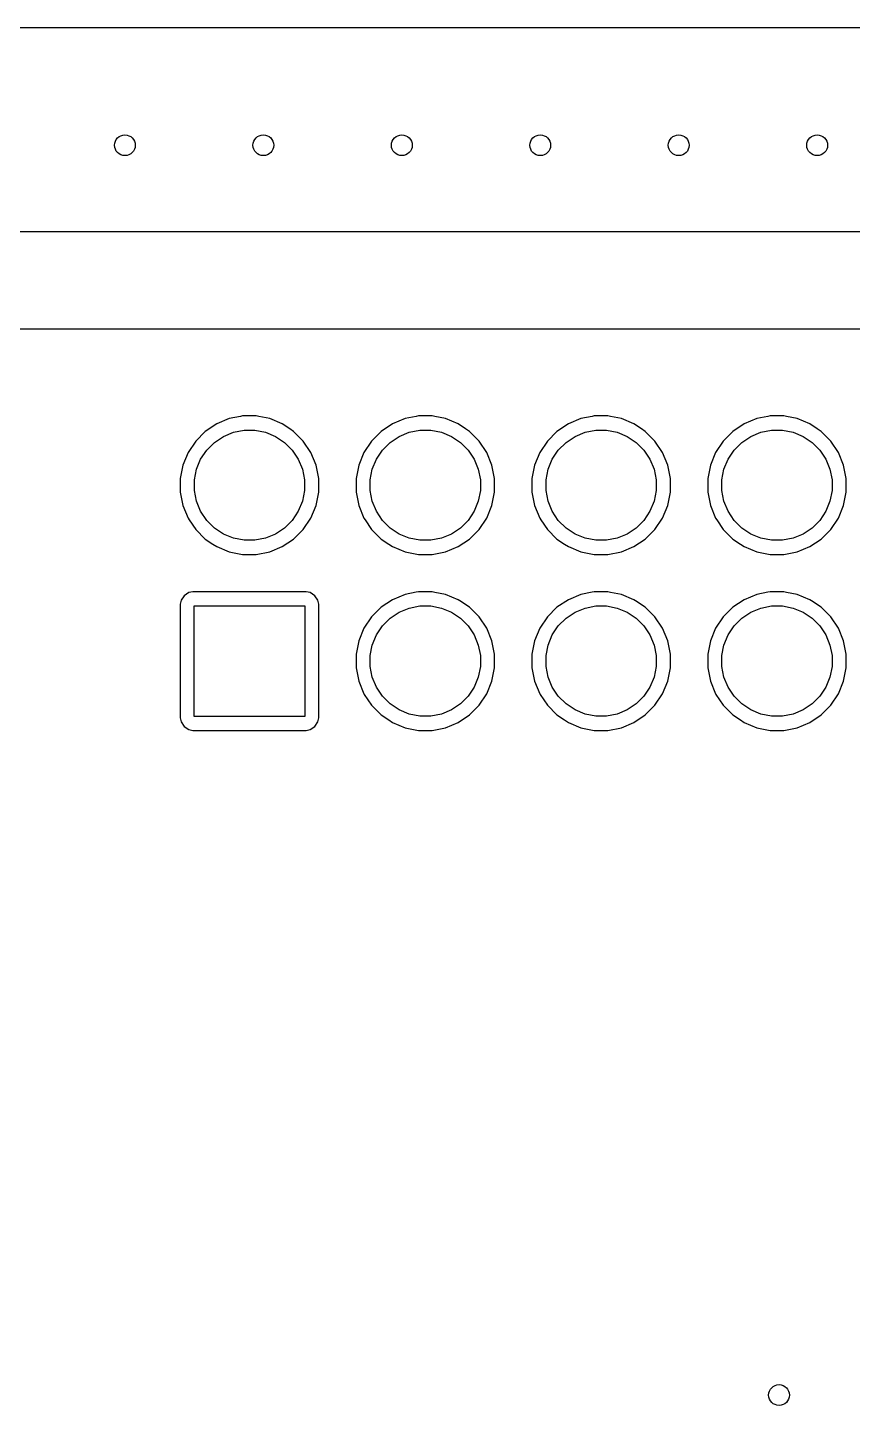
# Model space of a CAD drawing. Header units: inches. Extents: x 2.12 to 6.02, y -5.78 to -1.88.
# Drawn here: x 2.99 to 3.459, y -2.659 to -1.876 of the extents above; entities that cross this region are included whole.
import ezdxf

# ---------------------------------------------------------------- set-up
doc = ezdxf.new("R2010")
doc.units = ezdxf.units.IN
doc.header["$MEASUREMENT"] = 0
doc.layers.add('B.Cu', color=153, linetype='CONTINUOUS', true_color=0x4d7fc4)

msp = doc.modelspace()

# ---------------------------------------------------------------- linework, layer by layer
at = {"layer": 'B.Cu', "linetype": 'CONTINUOUS'}
for p, q in [((2.13821, -1.876), (5.99565, -1.876)), ((5.73902, -1.99213), (2.39483, -1.99213)), ((2.43466, -2.04724), (5.69919, -2.04724)), ((3.10465, -2.09834), (3.09748, -2.10131)), ((3.111, -2.09708), (3.10465, -2.09834)), ((3.10465, -2.09834), (3.10465, -2.09834)), ((3.11226, -2.09683), (3.111, -2.09708)), ((3.12002, -2.09683), (3.11226, -2.09683)), ((3.12153, -2.09713), (3.12002, -2.09683)), ((3.12763, -2.09834), (3.12153, -2.09713)), ((3.1348, -2.10131), (3.12763, -2.09834)), ((3.12763, -2.09834), (3.12763, -2.09834)), ((3.20465, -2.09834), (3.19748, -2.10131)), ((3.211, -2.09708), (3.20465, -2.09834)), ((3.20465, -2.09834), (3.20465, -2.09834)), ((3.21226, -2.09683), (3.211, -2.09708)), ((3.22002, -2.09683), (3.21226, -2.09683)), ((3.22153, -2.09713), (3.22002, -2.09683)), ((3.22763, -2.09834), (3.22153, -2.09713)), ((3.2348, -2.10131), (3.22763, -2.09834)), ((3.22763, -2.09834), (3.22763, -2.09834)), ((3.30465, -2.09834), (3.29748, -2.10131)), ((3.311, -2.09708), (3.30465, -2.09834)), ((3.30465, -2.09834), (3.30465, -2.09834)), ((3.31226, -2.09683), (3.311, -2.09708)), ((3.32002, -2.09683), (3.31226, -2.09683)), ((3.32153, -2.09713), (3.32002, -2.09683)), ((3.32763, -2.09834), (3.32153, -2.09713)), ((3.3348, -2.10131), (3.32763, -2.09834)), ((3.32763, -2.09834), (3.32763, -2.09834)), ((3.40465, -2.09834), (3.39748, -2.10131)), ((3.411, -2.09708), (3.40465, -2.09834)), ((3.40465, -2.09834), (3.40465, -2.09834)), ((3.41226, -2.09683), (3.411, -2.09708)), ((3.42002, -2.09683), (3.41226, -2.09683)), ((3.42153, -2.09713), (3.42002, -2.09683)), ((3.42763, -2.09834), (3.42153, -2.09713)), ((3.4348, -2.10131), (3.42763, -2.09834)), ((3.42763, -2.09834), (3.42763, -2.09834)), ((3.09103, -2.10562), (3.08555, -2.11111)), ((3.09748, -2.10131), (3.09103, -2.10562)), ((3.09103, -2.10562), (3.09103, -2.10562)), ((3.09748, -2.10131), (3.09748, -2.10131)), ((3.10129, -2.10844), (3.107, -2.10608)), ((3.107, -2.10608), (3.11305, -2.10488)), ((3.11305, -2.10488), (3.11923, -2.10488)), ((3.11923, -2.10488), (3.12528, -2.10608)), ((3.12528, -2.10608), (3.13099, -2.10844)), ((3.13909, -2.10418), (3.1348, -2.10131)), ((3.1348, -2.10131), (3.1348, -2.10131)), ((3.14125, -2.10562), (3.13909, -2.10418)), ((3.14674, -2.11111), (3.14125, -2.10562)), ((3.19103, -2.10562), (3.18555, -2.11111)), ((3.19748, -2.10131), (3.19103, -2.10562)), ((3.19103, -2.10562), (3.19103, -2.10562)), ((3.19748, -2.10131), (3.19748, -2.10131)), ((3.20129, -2.10844), (3.207, -2.10608)), ((3.207, -2.10608), (3.21305, -2.10488)), ((3.21305, -2.10488), (3.21923, -2.10488)), ((3.21923, -2.10488), (3.22528, -2.10608)), ((3.22528, -2.10608), (3.23099, -2.10844)), ((3.23909, -2.10418), (3.2348, -2.10131)), ((3.2348, -2.10131), (3.2348, -2.10131)), ((3.24125, -2.10562), (3.23909, -2.10418)), ((3.24674, -2.11111), (3.24125, -2.10562)), ((3.29103, -2.10562), (3.28555, -2.11111)), ((3.29748, -2.10131), (3.29103, -2.10562)), ((3.29103, -2.10562), (3.29103, -2.10562)), ((3.29748, -2.10131), (3.29748, -2.10131)), ((3.30129, -2.10844), (3.307, -2.10608)), ((3.307, -2.10608), (3.31305, -2.10488)), ((3.31305, -2.10488), (3.31923, -2.10488)), ((3.31923, -2.10488), (3.32528, -2.10608)), ((3.32528, -2.10608), (3.33099, -2.10844)), ((3.33909, -2.10418), (3.3348, -2.10131)), ((3.3348, -2.10131), (3.3348, -2.10131)), ((3.34125, -2.10562), (3.33909, -2.10418)), ((3.34674, -2.11111), (3.34125, -2.10562)), ((3.39103, -2.10562), (3.38555, -2.11111)), ((3.39748, -2.10131), (3.39103, -2.10562)), ((3.39103, -2.10562), (3.39103, -2.10562)), ((3.39748, -2.10131), (3.39748, -2.10131)), ((3.40129, -2.10844), (3.407, -2.10608)), ((3.407, -2.10608), (3.41305, -2.10488)), ((3.41305, -2.10488), (3.41923, -2.10488)), ((3.41923, -2.10488), (3.42528, -2.10608)), ((3.42528, -2.10608), (3.43099, -2.10844)), ((3.43909, -2.10418), (3.4348, -2.10131)), ((3.4348, -2.10131), (3.4348, -2.10131)), ((3.44125, -2.10562), (3.43909, -2.10418)), ((3.44674, -2.11111), (3.44125, -2.10562)), ((3.08555, -2.11111), (3.08123, -2.11756)), ((3.08555, -2.11111), (3.08555, -2.11111)), ((3.09179, -2.11624), (3.09616, -2.11187)), ((3.09616, -2.11187), (3.10129, -2.10844)), ((3.13099, -2.10844), (3.13612, -2.11187)), ((3.13612, -2.11187), (3.14049, -2.11624)), ((3.15105, -2.11756), (3.14674, -2.11111)), ((3.18555, -2.11111), (3.18123, -2.11756)), ((3.18555, -2.11111), (3.18555, -2.11111)), ((3.19179, -2.11624), (3.19616, -2.11187)), ((3.19616, -2.11187), (3.20129, -2.10844)), ((3.23099, -2.10844), (3.23612, -2.11187)), ((3.23612, -2.11187), (3.24049, -2.11624)), ((3.25105, -2.11756), (3.24674, -2.11111)), ((3.28555, -2.11111), (3.28123, -2.11756)), ((3.28555, -2.11111), (3.28555, -2.11111)), ((3.29179, -2.11624), (3.29616, -2.11187)), ((3.29616, -2.11187), (3.30129, -2.10844)), ((3.33099, -2.10844), (3.33612, -2.11187)), ((3.33612, -2.11187), (3.34049, -2.11624)), ((3.35105, -2.11756), (3.34674, -2.11111)), ((3.38555, -2.11111), (3.38123, -2.11756)), ((3.38555, -2.11111), (3.38555, -2.11111)), ((3.39179, -2.11624), (3.39616, -2.11187)), ((3.39616, -2.11187), (3.40129, -2.10844)), ((3.43099, -2.10844), (3.43612, -2.11187)), ((3.43612, -2.11187), (3.44049, -2.11624)), ((3.45105, -2.11756), (3.44674, -2.11111)), ((3.08123, -2.11756), (3.07827, -2.12473)), ((3.08123, -2.11756), (3.08123, -2.11756)), ((3.086, -2.12708), (3.08836, -2.12137)), ((3.08836, -2.12137), (3.09179, -2.11624)), ((3.14049, -2.11624), (3.14392, -2.12137)), ((3.14392, -2.12137), (3.14628, -2.12708)), ((3.15402, -2.12473), (3.15105, -2.11756)), ((3.18123, -2.11756), (3.17827, -2.12473)), ((3.18123, -2.11756), (3.18123, -2.11756)), ((3.186, -2.12708), (3.18836, -2.12137)), ((3.18836, -2.12137), (3.19179, -2.11624)), ((3.24049, -2.11624), (3.24392, -2.12137)), ((3.24392, -2.12137), (3.24628, -2.12708)), ((3.25402, -2.12473), (3.25105, -2.11756)), ((3.28123, -2.11756), (3.27827, -2.12473)), ((3.28123, -2.11756), (3.28123, -2.11756)), ((3.286, -2.12708), (3.28836, -2.12137)), ((3.28836, -2.12137), (3.29179, -2.11624)), ((3.34049, -2.11624), (3.34392, -2.12137)), ((3.34392, -2.12137), (3.34628, -2.12708)), ((3.35402, -2.12473), (3.35105, -2.11756)), ((3.38123, -2.11756), (3.37827, -2.12473)), ((3.38123, -2.11756), (3.38123, -2.11756)), ((3.386, -2.12708), (3.38836, -2.12137)), ((3.38836, -2.12137), (3.39179, -2.11624)), ((3.44049, -2.11624), (3.44392, -2.12137)), ((3.44392, -2.12137), (3.44628, -2.12708)), ((3.45402, -2.12473), (3.45105, -2.11756)), ((3.07827, -2.12473), (3.07675, -2.13234)), ((3.07827, -2.12473), (3.07827, -2.12473)), ((3.0848, -2.13313), (3.086, -2.12708)), ((3.14628, -2.12708), (3.14749, -2.13313)), ((3.15553, -2.13234), (3.15402, -2.12473)), ((3.17827, -2.12473), (3.17675, -2.13234)), ((3.17827, -2.12473), (3.17827, -2.12473)), ((3.1848, -2.13313), (3.186, -2.12708)), ((3.24628, -2.12708), (3.24749, -2.13313)), ((3.25553, -2.13234), (3.25402, -2.12473)), ((3.27827, -2.12473), (3.27675, -2.13234)), ((3.27827, -2.12473), (3.27827, -2.12473)), ((3.2848, -2.13313), (3.286, -2.12708)), ((3.34628, -2.12708), (3.34749, -2.13313)), ((3.35553, -2.13234), (3.35402, -2.12473)), ((3.37827, -2.12473), (3.37675, -2.13234)), ((3.37827, -2.12473), (3.37827, -2.12473)), ((3.3848, -2.13313), (3.386, -2.12708)), ((3.44628, -2.12708), (3.44749, -2.13313)), ((3.45553, -2.13234), (3.45402, -2.12473)), ((3.07675, -2.13234), (3.07675, -2.1401)), ((3.0848, -2.13931), (3.0848, -2.13313)), ((3.14749, -2.13313), (3.14749, -2.13931)), ((3.15553, -2.1401), (3.15553, -2.13234)), ((3.15553, -2.13234), (3.15553, -2.13234)), ((3.17675, -2.13234), (3.17675, -2.1401)), ((3.1848, -2.13931), (3.1848, -2.13313)), ((3.24749, -2.13313), (3.24749, -2.13931)), ((3.25553, -2.1401), (3.25553, -2.13234)), ((3.25553, -2.13234), (3.25553, -2.13234)), ((3.27675, -2.13234), (3.27675, -2.1401)), ((3.2848, -2.13931), (3.2848, -2.13313)), ((3.34749, -2.13313), (3.34749, -2.13931)), ((3.35553, -2.1401), (3.35553, -2.13234)), ((3.35553, -2.13234), (3.35553, -2.13234)), ((3.37675, -2.13234), (3.37675, -2.1401)), ((3.3848, -2.13931), (3.3848, -2.13313)), ((3.44749, -2.13313), (3.44749, -2.13931)), ((3.45553, -2.1401), (3.45553, -2.13234)), ((3.45553, -2.13234), (3.45553, -2.13234)), ((3.07675, -2.1401), (3.07827, -2.14771)), ((3.086, -2.14536), (3.0848, -2.13931)), ((3.08836, -2.15107), (3.086, -2.14536)), ((3.14628, -2.14536), (3.14392, -2.15107)), ((3.14749, -2.13931), (3.14628, -2.14536)), ((3.15402, -2.14771), (3.15553, -2.1401)), ((3.17675, -2.1401), (3.17827, -2.14771)), ((3.186, -2.14536), (3.1848, -2.13931)), ((3.18836, -2.15107), (3.186, -2.14536)), ((3.24628, -2.14536), (3.24392, -2.15107)), ((3.24749, -2.13931), (3.24628, -2.14536)), ((3.25402, -2.14771), (3.25553, -2.1401)), ((3.27675, -2.1401), (3.27827, -2.14771)), ((3.286, -2.14536), (3.2848, -2.13931)), ((3.28836, -2.15107), (3.286, -2.14536)), ((3.34628, -2.14536), (3.34392, -2.15107)), ((3.34749, -2.13931), (3.34628, -2.14536)), ((3.35402, -2.14771), (3.35553, -2.1401)), ((3.37675, -2.1401), (3.37827, -2.14771)), ((3.386, -2.14536), (3.3848, -2.13931)), ((3.38836, -2.15107), (3.386, -2.14536)), ((3.44628, -2.14536), (3.44392, -2.15107)), ((3.44749, -2.13931), (3.44628, -2.14536)), ((3.45402, -2.14771), (3.45553, -2.1401)), ((3.07827, -2.14771), (3.07827, -2.14771)), ((3.07827, -2.14771), (3.08123, -2.15488)), ((3.09179, -2.1562), (3.08836, -2.15107)), ((3.14392, -2.15107), (3.14049, -2.1562)), ((3.15105, -2.15488), (3.15402, -2.14771)), ((3.17827, -2.14771), (3.17827, -2.14771)), ((3.17827, -2.14771), (3.18123, -2.15488)), ((3.19179, -2.1562), (3.18836, -2.15107)), ((3.24392, -2.15107), (3.24049, -2.1562)), ((3.25105, -2.15488), (3.25402, -2.14771)), ((3.27827, -2.14771), (3.27827, -2.14771)), ((3.27827, -2.14771), (3.28123, -2.15488)), ((3.29179, -2.1562), (3.28836, -2.15107)), ((3.34392, -2.15107), (3.34049, -2.1562)), ((3.35105, -2.15488), (3.35402, -2.14771)), ((3.37827, -2.14771), (3.37827, -2.14771)), ((3.37827, -2.14771), (3.38123, -2.15488)), ((3.39179, -2.1562), (3.38836, -2.15107)), ((3.44392, -2.15107), (3.44049, -2.1562)), ((3.45105, -2.15488), (3.45402, -2.14771)), ((3.08123, -2.15488), (3.08123, -2.15488)), ((3.08123, -2.15488), (3.08192, -2.15591)), ((3.08192, -2.15591), (3.08555, -2.16133)), ((3.08555, -2.16133), (3.09103, -2.16682)), ((3.09616, -2.16057), (3.09179, -2.1562)), ((3.10129, -2.164), (3.09616, -2.16057)), ((3.13612, -2.16057), (3.13099, -2.164)), ((3.14049, -2.1562), (3.13612, -2.16057)), ((3.14125, -2.16682), (3.14674, -2.16133)), ((3.14674, -2.16133), (3.15105, -2.15488)), ((3.18123, -2.15488), (3.18123, -2.15488)), ((3.18123, -2.15488), (3.18192, -2.15591)), ((3.18192, -2.15591), (3.18555, -2.16133)), ((3.18555, -2.16133), (3.19103, -2.16682)), ((3.19616, -2.16057), (3.19179, -2.1562)), ((3.20129, -2.164), (3.19616, -2.16057)), ((3.23612, -2.16057), (3.23099, -2.164)), ((3.24049, -2.1562), (3.23612, -2.16057)), ((3.24125, -2.16682), (3.24674, -2.16133)), ((3.24674, -2.16133), (3.25105, -2.15488)), ((3.28123, -2.15488), (3.28123, -2.15488)), ((3.28123, -2.15488), (3.28192, -2.15591)), ((3.28192, -2.15591), (3.28555, -2.16133)), ((3.28555, -2.16133), (3.29103, -2.16682)), ((3.29616, -2.16057), (3.29179, -2.1562)), ((3.30129, -2.164), (3.29616, -2.16057)), ((3.33612, -2.16057), (3.33099, -2.164)), ((3.34049, -2.1562), (3.33612, -2.16057)), ((3.34125, -2.16682), (3.34674, -2.16133)), ((3.34674, -2.16133), (3.35105, -2.15488)), ((3.38123, -2.15488), (3.38123, -2.15488)), ((3.38123, -2.15488), (3.38192, -2.15591)), ((3.38192, -2.15591), (3.38555, -2.16133)), ((3.38555, -2.16133), (3.39103, -2.16682)), ((3.39616, -2.16057), (3.39179, -2.1562)), ((3.40129, -2.164), (3.39616, -2.16057)), ((3.43612, -2.16057), (3.43099, -2.164)), ((3.44049, -2.1562), (3.43612, -2.16057)), ((3.44125, -2.16682), (3.44674, -2.16133)), ((3.44674, -2.16133), (3.45105, -2.15488)), ((3.09103, -2.16682), (3.09532, -2.16968)), ((3.09532, -2.16968), (3.09748, -2.17113)), ((3.107, -2.16636), (3.10129, -2.164)), ((3.11305, -2.16756), (3.107, -2.16636)), ((3.11923, -2.16756), (3.11305, -2.16756)), ((3.12528, -2.16636), (3.11923, -2.16756)), ((3.13099, -2.164), (3.12528, -2.16636)), ((3.1348, -2.17113), (3.14125, -2.16682)), ((3.19103, -2.16682), (3.19532, -2.16968)), ((3.19532, -2.16968), (3.19748, -2.17113)), ((3.207, -2.16636), (3.20129, -2.164)), ((3.21305, -2.16756), (3.207, -2.16636)), ((3.21923, -2.16756), (3.21305, -2.16756)), ((3.22528, -2.16636), (3.21923, -2.16756)), ((3.23099, -2.164), (3.22528, -2.16636)), ((3.2348, -2.17113), (3.24125, -2.16682)), ((3.29103, -2.16682), (3.29532, -2.16968)), ((3.29532, -2.16968), (3.29748, -2.17113)), ((3.307, -2.16636), (3.30129, -2.164)), ((3.31305, -2.16756), (3.307, -2.16636)), ((3.31923, -2.16756), (3.31305, -2.16756)), ((3.32528, -2.16636), (3.31923, -2.16756)), ((3.33099, -2.164), (3.32528, -2.16636)), ((3.3348, -2.17113), (3.34125, -2.16682)), ((3.39103, -2.16682), (3.39532, -2.16968)), ((3.39532, -2.16968), (3.39748, -2.17113)), ((3.407, -2.16636), (3.40129, -2.164)), ((3.41305, -2.16756), (3.407, -2.16636)), ((3.41923, -2.16756), (3.41305, -2.16756)), ((3.42528, -2.16636), (3.41923, -2.16756)), ((3.43099, -2.164), (3.42528, -2.16636)), ((3.4348, -2.17113), (3.44125, -2.16682)), ((3.09748, -2.17113), (3.09748, -2.17113)), ((3.09748, -2.17113), (3.09748, -2.17113)), ((3.09748, -2.17113), (3.10465, -2.1741)), ((3.10465, -2.1741), (3.11226, -2.17561)), ((3.11226, -2.17561), (3.11226, -2.17561)), ((3.11226, -2.17561), (3.12002, -2.17561)), ((3.12002, -2.17561), (3.12763, -2.1741)), ((3.12002, -2.17561), (3.12002, -2.17561)), ((3.12763, -2.1741), (3.1348, -2.17113)), ((3.19748, -2.17113), (3.19748, -2.17113)), ((3.19748, -2.17113), (3.19748, -2.17113)), ((3.19748, -2.17113), (3.20465, -2.1741)), ((3.20465, -2.1741), (3.21226, -2.17561)), ((3.21226, -2.17561), (3.21226, -2.17561)), ((3.21226, -2.17561), (3.22002, -2.17561)), ((3.22002, -2.17561), (3.22763, -2.1741)), ((3.22002, -2.17561), (3.22002, -2.17561)), ((3.22763, -2.1741), (3.2348, -2.17113)), ((3.29748, -2.17113), (3.29748, -2.17113)), ((3.29748, -2.17113), (3.29748, -2.17113)), ((3.29748, -2.17113), (3.30465, -2.1741)), ((3.30465, -2.1741), (3.31226, -2.17561)), ((3.31226, -2.17561), (3.31226, -2.17561)), ((3.31226, -2.17561), (3.32002, -2.17561)), ((3.32002, -2.17561), (3.32763, -2.1741)), ((3.32002, -2.17561), (3.32002, -2.17561)), ((3.32763, -2.1741), (3.3348, -2.17113)), ((3.39748, -2.17113), (3.39748, -2.17113)), ((3.39748, -2.17113), (3.39748, -2.17113)), ((3.39748, -2.17113), (3.40465, -2.1741)), ((3.40465, -2.1741), (3.41226, -2.17561)), ((3.41226, -2.17561), (3.41226, -2.17561)), ((3.41226, -2.17561), (3.42002, -2.17561)), ((3.42002, -2.17561), (3.42763, -2.1741)), ((3.42002, -2.17561), (3.42002, -2.17561)), ((3.42763, -2.1741), (3.4348, -2.17113)), ((3.07895, -2.19903), (3.07721, -2.20164)), ((3.08157, -2.19729), (3.07895, -2.19903)), ((3.08387, -2.19683), (3.08157, -2.19729)), ((3.14842, -2.19683), (3.08387, -2.19683)), ((3.15072, -2.19729), (3.14842, -2.19683)), ((3.15333, -2.19903), (3.15072, -2.19729)), ((3.15072, -2.19729), (3.15072, -2.19729)), ((3.15507, -2.20164), (3.15333, -2.19903)), ((3.19748, -2.20131), (3.19103, -2.20562)), ((3.20465, -2.19834), (3.19748, -2.20131)), ((3.19748, -2.20131), (3.19748, -2.20131)), ((3.211, -2.19708), (3.20465, -2.19834)), ((3.20465, -2.19834), (3.20465, -2.19834)), ((3.21226, -2.19683), (3.211, -2.19708)), ((3.22002, -2.19683), (3.21226, -2.19683)), ((3.22153, -2.19713), (3.22002, -2.19683)), ((3.22763, -2.19834), (3.22153, -2.19713)), ((3.2348, -2.20131), (3.22763, -2.19834)), ((3.22763, -2.19834), (3.22763, -2.19834)), ((3.23577, -2.20196), (3.2348, -2.20131)), ((3.2348, -2.20131), (3.2348, -2.20131)), ((3.29748, -2.20131), (3.29103, -2.20562)), ((3.30465, -2.19834), (3.29748, -2.20131)), ((3.29748, -2.20131), (3.29748, -2.20131)), ((3.311, -2.19708), (3.30465, -2.19834)), ((3.30465, -2.19834), (3.30465, -2.19834)), ((3.31226, -2.19683), (3.311, -2.19708)), ((3.32002, -2.19683), (3.31226, -2.19683)), ((3.32153, -2.19713), (3.32002, -2.19683)), ((3.32763, -2.19834), (3.32153, -2.19713)), ((3.3348, -2.20131), (3.32763, -2.19834)), ((3.32763, -2.19834), (3.32763, -2.19834)), ((3.33577, -2.20196), (3.3348, -2.20131)), ((3.3348, -2.20131), (3.3348, -2.20131)), ((3.39748, -2.20131), (3.39103, -2.20562)), ((3.40465, -2.19834), (3.39748, -2.20131)), ((3.39748, -2.20131), (3.39748, -2.20131)), ((3.411, -2.19708), (3.40465, -2.19834)), ((3.40465, -2.19834), (3.40465, -2.19834)), ((3.41226, -2.19683), (3.411, -2.19708)), ((3.42002, -2.19683), (3.41226, -2.19683)), ((3.42153, -2.19713), (3.42002, -2.19683)), ((3.42763, -2.19834), (3.42153, -2.19713)), ((3.4348, -2.20131), (3.42763, -2.19834)), ((3.42763, -2.19834), (3.42763, -2.19834)), ((3.43577, -2.20196), (3.4348, -2.20131)), ((3.4348, -2.20131), (3.4348, -2.20131)), ((3.07721, -2.20164), (3.07675, -2.20395)), ((3.07675, -2.20395), (3.07675, -2.26849)), ((3.08465, -2.26772), (3.08465, -2.20472)), ((3.08465, -2.20472), (3.14764, -2.20472)), ((3.14764, -2.20472), (3.14764, -2.26772)), ((3.15553, -2.20395), (3.15507, -2.20164)), ((3.15553, -2.23234), (3.15553, -2.20395)), ((3.19103, -2.20562), (3.18555, -2.21111)), ((3.19103, -2.20562), (3.19103, -2.20562)), ((3.19616, -2.21187), (3.20129, -2.20844)), ((3.20129, -2.20844), (3.207, -2.20608)), ((3.207, -2.20608), (3.21305, -2.20488)), ((3.21305, -2.20488), (3.21923, -2.20488)), ((3.21923, -2.20488), (3.22528, -2.20608)), ((3.22528, -2.20608), (3.23099, -2.20844)), ((3.23099, -2.20844), (3.23612, -2.21187)), ((3.24125, -2.20562), (3.23577, -2.20196)), ((3.24674, -2.21111), (3.24125, -2.20562)), ((3.29103, -2.20562), (3.28555, -2.21111)), ((3.29103, -2.20562), (3.29103, -2.20562)), ((3.29616, -2.21187), (3.30129, -2.20844)), ((3.30129, -2.20844), (3.307, -2.20608)), ((3.307, -2.20608), (3.31305, -2.20488)), ((3.31305, -2.20488), (3.31923, -2.20488)), ((3.31923, -2.20488), (3.32528, -2.20608)), ((3.32528, -2.20608), (3.33099, -2.20844)), ((3.33099, -2.20844), (3.33612, -2.21187)), ((3.34125, -2.20562), (3.33577, -2.20196)), ((3.34674, -2.21111), (3.34125, -2.20562)), ((3.39103, -2.20562), (3.38555, -2.21111)), ((3.39103, -2.20562), (3.39103, -2.20562)), ((3.39616, -2.21187), (3.40129, -2.20844)), ((3.40129, -2.20844), (3.407, -2.20608)), ((3.407, -2.20608), (3.41305, -2.20488)), ((3.41305, -2.20488), (3.41923, -2.20488)), ((3.41923, -2.20488), (3.42528, -2.20608)), ((3.42528, -2.20608), (3.43099, -2.20844)), ((3.43099, -2.20844), (3.43612, -2.21187)), ((3.44125, -2.20562), (3.43577, -2.20196)), ((3.44674, -2.21111), (3.44125, -2.20562)), ((3.18555, -2.21111), (3.18123, -2.21756)), ((3.18555, -2.21111), (3.18555, -2.21111)), ((3.18836, -2.22137), (3.19179, -2.21624)), ((3.19179, -2.21624), (3.19616, -2.21187)), ((3.23612, -2.21187), (3.24049, -2.21624)), ((3.24049, -2.21624), (3.24392, -2.22137)), ((3.25105, -2.21756), (3.24674, -2.21111)), ((3.28555, -2.21111), (3.28123, -2.21756)), ((3.28555, -2.21111), (3.28555, -2.21111)), ((3.28836, -2.22137), (3.29179, -2.21624)), ((3.29179, -2.21624), (3.29616, -2.21187)), ((3.33612, -2.21187), (3.34049, -2.21624)), ((3.34049, -2.21624), (3.34392, -2.22137)), ((3.35105, -2.21756), (3.34674, -2.21111)), ((3.38555, -2.21111), (3.38123, -2.21756)), ((3.38555, -2.21111), (3.38555, -2.21111)), ((3.38836, -2.22137), (3.39179, -2.21624)), ((3.39179, -2.21624), (3.39616, -2.21187)), ((3.43612, -2.21187), (3.44049, -2.21624)), ((3.44049, -2.21624), (3.44392, -2.22137)), ((3.45105, -2.21756), (3.44674, -2.21111)), ((3.17827, -2.22473), (3.17675, -2.23234)), ((3.18123, -2.21756), (3.17827, -2.22473)), ((3.17827, -2.22473), (3.17827, -2.22473)), ((3.18123, -2.21756), (3.18123, -2.21756)), ((3.186, -2.22708), (3.18836, -2.22137)), ((3.24392, -2.22137), (3.24628, -2.22708)), ((3.25402, -2.22473), (3.25105, -2.21756)), ((3.25553, -2.23234), (3.25402, -2.22473)), ((3.27827, -2.22473), (3.27675, -2.23234)), ((3.28123, -2.21756), (3.27827, -2.22473)), ((3.27827, -2.22473), (3.27827, -2.22473)), ((3.28123, -2.21756), (3.28123, -2.21756)), ((3.286, -2.22708), (3.28836, -2.22137)), ((3.34392, -2.22137), (3.34628, -2.22708)), ((3.35402, -2.22473), (3.35105, -2.21756)), ((3.35553, -2.23234), (3.35402, -2.22473)), ((3.37827, -2.22473), (3.37675, -2.23234)), ((3.38123, -2.21756), (3.37827, -2.22473)), ((3.37827, -2.22473), (3.37827, -2.22473)), ((3.38123, -2.21756), (3.38123, -2.21756)), ((3.386, -2.22708), (3.38836, -2.22137)), ((3.44392, -2.22137), (3.44628, -2.22708)), ((3.45402, -2.22473), (3.45105, -2.21756)), ((3.45553, -2.23234), (3.45402, -2.22473)), ((3.15553, -2.26849), (3.15553, -2.23234)), ((3.17675, -2.23234), (3.17675, -2.2401)), ((3.1848, -2.23313), (3.186, -2.22708)), ((3.24628, -2.22708), (3.24749, -2.23313)), ((3.25553, -2.2401), (3.25553, -2.23234)), ((3.25553, -2.23234), (3.25553, -2.23234)), ((3.27675, -2.23234), (3.27675, -2.2401)), ((3.2848, -2.23313), (3.286, -2.22708)), ((3.34628, -2.22708), (3.34749, -2.23313)), ((3.35553, -2.2401), (3.35553, -2.23234)), ((3.35553, -2.23234), (3.35553, -2.23234)), ((3.37675, -2.23234), (3.37675, -2.2401)), ((3.3848, -2.23313), (3.386, -2.22708)), ((3.44628, -2.22708), (3.44749, -2.23313)), ((3.45553, -2.2401), (3.45553, -2.23234)), ((3.45553, -2.23234), (3.45553, -2.23234)), ((3.17675, -2.2401), (3.17827, -2.24771)), ((3.1848, -2.23931), (3.1848, -2.23313)), ((3.186, -2.24536), (3.1848, -2.23931)), ((3.24749, -2.23931), (3.24628, -2.24536)), ((3.24749, -2.23313), (3.24749, -2.23931)), ((3.25402, -2.24771), (3.25553, -2.2401)), ((3.27675, -2.2401), (3.27827, -2.24771)), ((3.2848, -2.23931), (3.2848, -2.23313)), ((3.286, -2.24536), (3.2848, -2.23931)), ((3.34749, -2.23931), (3.34628, -2.24536)), ((3.34749, -2.23313), (3.34749, -2.23931)), ((3.35402, -2.24771), (3.35553, -2.2401)), ((3.37675, -2.2401), (3.37827, -2.24771)), ((3.3848, -2.23931), (3.3848, -2.23313)), ((3.386, -2.24536), (3.3848, -2.23931)), ((3.44749, -2.23931), (3.44628, -2.24536)), ((3.44749, -2.23313), (3.44749, -2.23931)), ((3.45402, -2.24771), (3.45553, -2.2401)), ((3.17827, -2.24771), (3.17827, -2.24771)), ((3.17827, -2.24771), (3.18123, -2.25488)), ((3.18836, -2.25107), (3.186, -2.24536)), ((3.24628, -2.24536), (3.24392, -2.25107)), ((3.25105, -2.25488), (3.25402, -2.24771)), ((3.27827, -2.24771), (3.27827, -2.24771)), ((3.27827, -2.24771), (3.28123, -2.25488)), ((3.28836, -2.25107), (3.286, -2.24536)), ((3.34628, -2.24536), (3.34392, -2.25107)), ((3.35105, -2.25488), (3.35402, -2.24771)), ((3.37827, -2.24771), (3.37827, -2.24771)), ((3.37827, -2.24771), (3.38123, -2.25488)), ((3.38836, -2.25107), (3.386, -2.24536)), ((3.44628, -2.24536), (3.44392, -2.25107)), ((3.45105, -2.25488), (3.45402, -2.24771)), ((3.18123, -2.25488), (3.18123, -2.25488)), ((3.18123, -2.25488), (3.18143, -2.25518)), ((3.18143, -2.25518), (3.18555, -2.26133)), ((3.19179, -2.2562), (3.18836, -2.25107)), ((3.19616, -2.26057), (3.19179, -2.2562)), ((3.24049, -2.2562), (3.23612, -2.26057)), ((3.24392, -2.25107), (3.24049, -2.2562)), ((3.24674, -2.26133), (3.25105, -2.25488)), ((3.28123, -2.25488), (3.28123, -2.25488)), ((3.28123, -2.25488), (3.28143, -2.25518)), ((3.28143, -2.25518), (3.28555, -2.26133)), ((3.29179, -2.2562), (3.28836, -2.25107)), ((3.29616, -2.26057), (3.29179, -2.2562)), ((3.34049, -2.2562), (3.33612, -2.26057)), ((3.34392, -2.25107), (3.34049, -2.2562)), ((3.34674, -2.26133), (3.35105, -2.25488)), ((3.38123, -2.25488), (3.38123, -2.25488)), ((3.38123, -2.25488), (3.38143, -2.25518)), ((3.38143, -2.25518), (3.38555, -2.26133)), ((3.39179, -2.2562), (3.38836, -2.25107)), ((3.39616, -2.26057), (3.39179, -2.2562)), ((3.44049, -2.2562), (3.43612, -2.26057)), ((3.44392, -2.25107), (3.44049, -2.2562)), ((3.44674, -2.26133), (3.45105, -2.25488)), ((3.18555, -2.26133), (3.19103, -2.26682)), ((3.20129, -2.264), (3.19616, -2.26057)), ((3.207, -2.26636), (3.20129, -2.264)), ((3.23099, -2.264), (3.22528, -2.26636)), ((3.23612, -2.26057), (3.23099, -2.264)), ((3.24125, -2.26682), (3.24674, -2.26133)), ((3.28555, -2.26133), (3.29103, -2.26682)), ((3.30129, -2.264), (3.29616, -2.26057)), ((3.307, -2.26636), (3.30129, -2.264)), ((3.33099, -2.264), (3.32528, -2.26636)), ((3.33612, -2.26057), (3.33099, -2.264)), ((3.34125, -2.26682), (3.34674, -2.26133)), ((3.38555, -2.26133), (3.39103, -2.26682)), ((3.40129, -2.264), (3.39616, -2.26057)), ((3.407, -2.26636), (3.40129, -2.264)), ((3.43099, -2.264), (3.42528, -2.26636)), ((3.43612, -2.26057), (3.43099, -2.264)), ((3.44125, -2.26682), (3.44674, -2.26133)), ((3.07675, -2.26849), (3.07721, -2.2708)), ((3.07721, -2.2708), (3.07721, -2.2708)), ((3.07721, -2.2708), (3.07895, -2.27341)), ((3.14764, -2.26772), (3.08465, -2.26772)), ((3.15333, -2.27341), (3.15507, -2.2708)), ((3.15507, -2.2708), (3.15553, -2.26849)), ((3.19103, -2.26682), (3.19532, -2.26968)), ((3.19532, -2.26968), (3.19748, -2.27113)), ((3.19748, -2.27113), (3.19748, -2.27113)), ((3.19748, -2.27113), (3.19748, -2.27113)), ((3.19748, -2.27113), (3.20465, -2.2741)), ((3.21305, -2.26756), (3.207, -2.26636)), ((3.21923, -2.26756), (3.21305, -2.26756)), ((3.22528, -2.26636), (3.21923, -2.26756)), ((3.22763, -2.2741), (3.2348, -2.27113)), ((3.2348, -2.27113), (3.24125, -2.26682)), ((3.29103, -2.26682), (3.29532, -2.26968)), ((3.29532, -2.26968), (3.29748, -2.27113)), ((3.29748, -2.27113), (3.29748, -2.27113)), ((3.29748, -2.27113), (3.29748, -2.27113)), ((3.29748, -2.27113), (3.30465, -2.2741)), ((3.31305, -2.26756), (3.307, -2.26636)), ((3.31923, -2.26756), (3.31305, -2.26756)), ((3.32528, -2.26636), (3.31923, -2.26756)), ((3.32763, -2.2741), (3.3348, -2.27113)), ((3.3348, -2.27113), (3.34125, -2.26682)), ((3.39103, -2.26682), (3.39532, -2.26968)), ((3.39532, -2.26968), (3.39748, -2.27113)), ((3.39748, -2.27113), (3.39748, -2.27113)), ((3.39748, -2.27113), (3.39748, -2.27113)), ((3.39748, -2.27113), (3.40465, -2.2741)), ((3.41305, -2.26756), (3.407, -2.26636)), ((3.41923, -2.26756), (3.41305, -2.26756)), ((3.42528, -2.26636), (3.41923, -2.26756)), ((3.42763, -2.2741), (3.4348, -2.27113)), ((3.4348, -2.27113), (3.44125, -2.26682)), ((3.07895, -2.27341), (3.08157, -2.27515)), ((3.08157, -2.27515), (3.08387, -2.27561)), ((3.08387, -2.27561), (3.14842, -2.27561)), ((3.14842, -2.27561), (3.15072, -2.27515)), ((3.15072, -2.27515), (3.15333, -2.27341)), ((3.20465, -2.2741), (3.21226, -2.27561)), ((3.21226, -2.27561), (3.21226, -2.27561)), ((3.21226, -2.27561), (3.22002, -2.27561)), ((3.22002, -2.27561), (3.22763, -2.2741)), ((3.22002, -2.27561), (3.22002, -2.27561)), ((3.30465, -2.2741), (3.31226, -2.27561)), ((3.31226, -2.27561), (3.31226, -2.27561)), ((3.31226, -2.27561), (3.32002, -2.27561)), ((3.32002, -2.27561), (3.32763, -2.2741)), ((3.32002, -2.27561), (3.32002, -2.27561)), ((3.40465, -2.2741), (3.41226, -2.27561)), ((3.41226, -2.27561), (3.41226, -2.27561)), ((3.41226, -2.27561), (3.42002, -2.27561)), ((3.42002, -2.27561), (3.42763, -2.2741)), ((3.42002, -2.27561), (3.42002, -2.27561))]:
    msp.add_line(p, q, dxfattribs=at)
at = {"layer": 'B.Cu'}
for centre in [(3.0453, -1.94293), (3.12404, -1.94293), (3.20278, -1.94293), (3.28152, -1.94293), (3.36026, -1.94293), (3.439, -1.94293), (3.41732, -2.65354)]:
    msp.add_circle(centre, 0.00591, dxfattribs=at)

doc.saveas('drawing.dxf')
